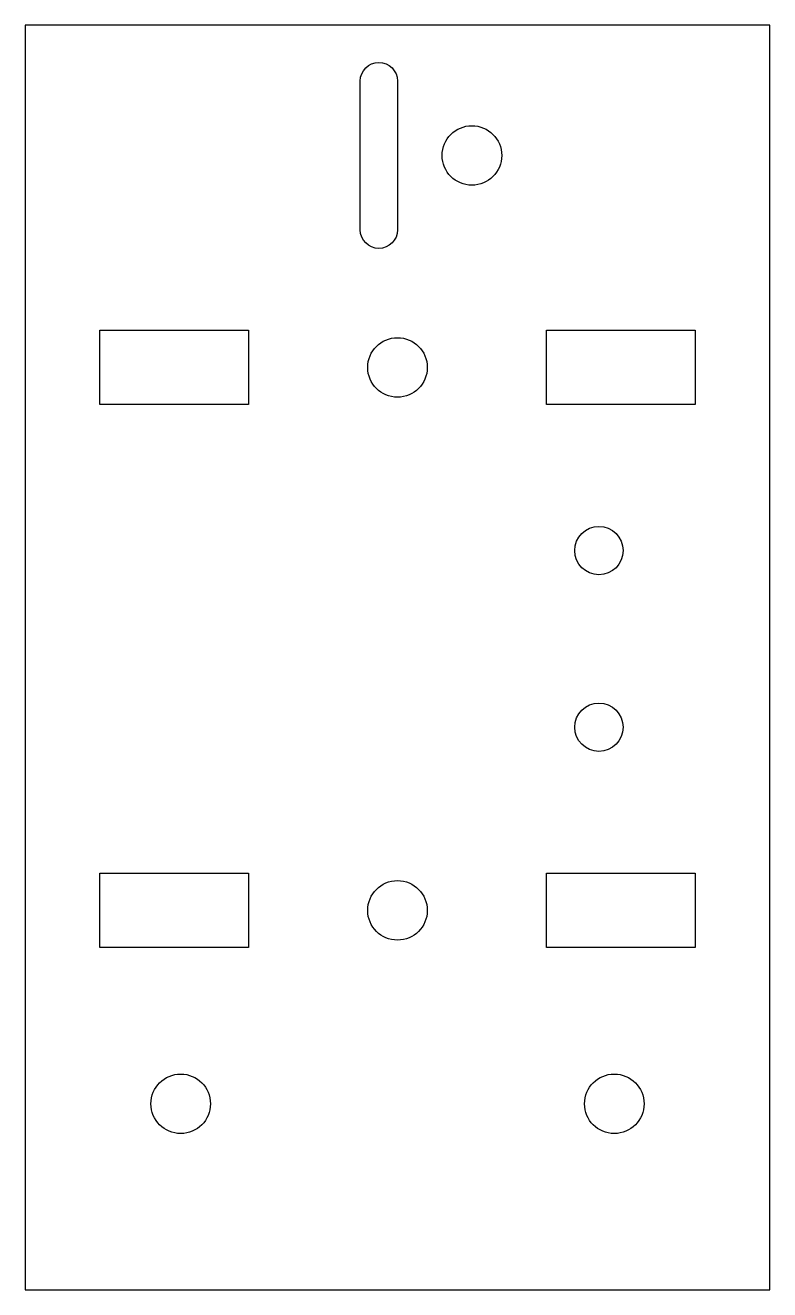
# Model space of a CAD drawing. Header units: millimetres. Extents: x -26.5 to 13.5, y -35 to 33.
import ezdxf

# ---------------------------------------------------------------- set-up
doc = ezdxf.new("R2010")
doc.units = ezdxf.units.MM

msp = doc.modelspace()

# ---------------------------------------------------------------- linework, layer by layer
for points in [[(13.5, -35), (13.5, 33), (-26.5, 33), (-26.5, -35)], [(-22.5, 16.6), (-14.5, 16.6), (-14.5, 12.6), (-22.5, 12.6)], [(1.5, 12.6), (1.5, 16.6), (9.5, 16.6), (9.5, 12.6)], [(-22.5, -16.6), (-22.5, -12.6), (-14.5, -12.6), (-14.5, -16.6)], [(1.5, -16.6), (1.5, -12.6), (9.5, -12.6), (9.5, -16.6)]]:
    msp.add_lwpolyline(points, close=True)
msp.add_lwpolyline([(-6.5, 30), (-6.5, 22, -1), (-8.5, 22), (-8.5, 30, -1)], format="xyb", close=True)
for centre, radius in [((-2.5, 26), 1.6), ((-6.5, 14.6), 1.6), ((4.323, 4.75), 1.3), ((4.323, -4.75), 1.3), ((-6.5, -14.6), 1.6), ((-18.15, -25), 1.6), ((5.15, -25), 1.6)]:
    msp.add_circle(centre, radius)

doc.saveas('drawing.dxf')
